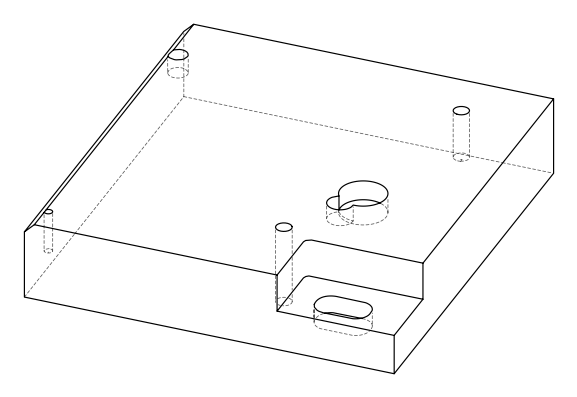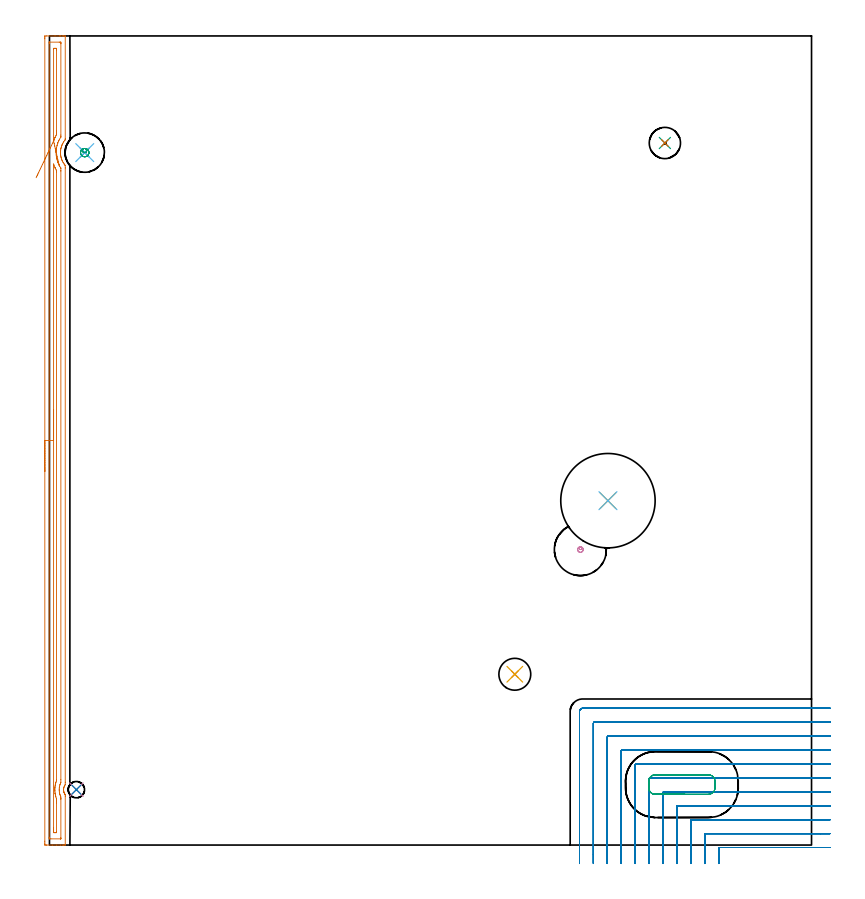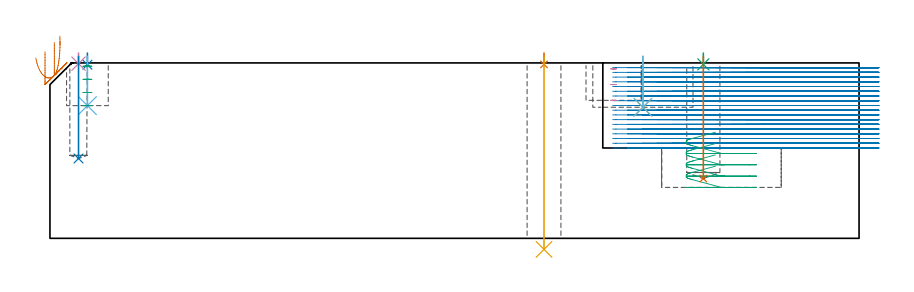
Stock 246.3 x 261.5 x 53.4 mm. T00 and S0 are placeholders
(PLAN: 15 operations, 10 tool changes, 47.2 min)
(1 AREA_MILL | FG_CHAMFER_SURFACE | UGT0205_001 | 6.54 min | 5700 mm3)
(2 MILL_CORNER_NOTCH_RECTANGULAR | CORNER_NOTCH_RECTANGULAR | NXT0201_008 | Follow Part, ap 1.5, ae 75% | 38.67 min | 95273 mm3)
(3 MILL_RECTANGULAR_POCKET | POCKET_RECTANGULAR_STRAIGHT | UGT0201_133 | Follow Part, ap 3.75, ae 75% | 0.83 min | 8356 mm3)
(4 MILL_BLIND_HOLE_FROM_SOLID_MATERIAL | STEP1POCKET | UGT0201_133 | Spiral | 0.11 min | 2530 mm3)
(5 INDEXABLE_INSERT_DRILL_BLIND_HOLE_FROM_SOLID | STEP1POCKET_1 | NXT0302_010 | 0.06 min | 3959 mm3)
(6 DRILL_TO_ENLARGE_BLIND_HOLE | STEP1POCKET_1 | UGT0301_381 | 0.06 min | 5285 mm3)
(7 SPOT_DRILL | STEP1HOLE | NXT0321_9005460120000 | 0.03 min | 4 mm3)
(8 SPOT_DRILL_1 | STEP1POCKET_2 | NXT0321_9005460120000 | 0.03 min | 2 mm3)
(9 SPOT_DRILL_2 | STEP1POCKET_3 | NXT0321_9005460120000 | 0.03 min | 5 mm3)
(10 SPOT_DRILL_3 | STEP1POCKET_4 | NXT0321_9005460120000 | 0.03 min | 1 mm3)
(11 DRILL_THROUGH_HOLE_INTO_CENTER | STEP1HOLE | NXT0301_074 | 0.24 min | 4443 mm3)
(12 DRILL_BLIND_HOLE_INTO_CENTER | STEP1POCKET_2 | NXT0301_088 | 0.06 min | 1238 mm3)
(13 DRILL_BLIND_HOLE_INTO_CENTER_1 | STEP1POCKET_3 | NXT0301_072 | 0.15 min | 2714 mm3)
(14 DRILL_BLIND_HOLE_INTO_CENTER_2 | STEP1POCKET_4 | NXT0301_024 | 0.13 min | 623 mm3)
(15 MILL_ROUGH_BLIND_HOLE_CONTOUR | STEP1POCKET_2 | UGT0201_128 | Spiral | 0.21 min | 397 mm3)
(TOOL UGT0205_001 | Chamfer Mill 20 x 3 x 45 deg. | D20 FL50 Z2)
(TOOL NXT0201_008 | ENDMILL 6mm [2P460-0600-NA 1630] | D6 FL26 Z6)
(TOOL UGT0201_133 | Carbide End Mill 15.0 | D15 FL30 Z4)
(TOOL NXT0302_010 | Index. Insert Drill 19.5mm [880-D1950L25-05] | D19.5 PA176 FL98 Z2)
(TOOL UGT0301_381 | Twist Drill Flat Bottom 30.5 mm | D30.5 PA180 FL175 Z2)
(TOOL NXT0321_9005460120000 | NC Spot Drill, 142deg, 12mm, Carbide, Uncoated | D12 PA142 FL30 Z2)
(TOOL NXT0301_074 | Carbide Drill 10.3mm [860.1-1030-031A1-MM 2214] | D10.3 PA140 FL55 Z2)
(TOOL NXT0301_088 | Carbide Drill 11.7mm [860.1-1170-035A1-MM 2214] | D11.7 PA140 FL55 Z2)
(TOOL NXT0301_072 | Carbide Drill 10.1mm [860.1-1010-051A1-MM 2214] | D10.1 PA140 FL71 Z2)
(TOOL NXT0301_024 | Carbide Drill 5.3mm [860.1-0530-027A1-MM 2214] | D5.3 PA140 FL44 Z2)
(TOOL UGT0201_128 | Carbide End Mill 10.0 | D10 FL15 Z4)
(OP 1 AREA_MILL)
G17 G21 G94 G90
T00 M6
G54
G17 G0 G90 X-1.5 Y120.75 S1061 M3
G43 Z63.4 H0
Z56.8
G94 G1 Y120.788 Z55.928 F250.
Y120.902 Z55.064
Y121.091 Z54.212
Y121.353 Z53.38
Y121.687 Z52.574
Y122.09 Z51.8
Y122.559 Z51.064
Y123.09 Z50.372
Y123.679 Z49.729
Y124.322 Z49.14
Y125.014 Z48.609
Y125.75 Z48.14
Y126.524 Z47.737
Y127.33 Z47.403
Y128.162 Z47.141
Y129.014 Z46.952
Y129.878 Z46.838
Y130.75 Z46.8
Y260.595
X-1.499 Y260.869 Z46.801
X-1.493 Y261.482 Z46.804
X-1.491 Y261.493 Z46.806
X-0.88 Y261.5 Z47.416
X1.8 Z50.095
X3.219 Z51.516
X3.587 Z51.882
X4.322 Z52.622
X4.59 Z52.89
X5.032 Y261.493 Z53.323
X5.097 Y261.49 Z53.388
X5.1 Y261.316 Z53.4
Y228.227
X5.095 Y227.961 Z53.39
X5.084 Y227.936 Z53.38
X4.958 Y227.78 Z53.257
X4.904 Y227.712 Z53.203
X4.597 Y227.272 Z52.897
X4.32 Y226.819 Z52.617
X4.275 Y226.732 Z52.571
X4.189 Y226.569 Z52.486
X4.049 Y226.25 Z52.346
X4.037 Y226.22 Z52.335
X3.951 Y225.992 Z52.245
X3.925 Y225.925 Z52.22
X3.815 Y225.572 Z52.114
X3.787 Y225.48 Z52.086
X3.696 Y225.097 Z51.995
X3.681 Y225.031 Z51.98
X3.608 Y224.585 Z51.907
X3.576 Y224.203 Z51.869
X3.569 Y224.138 Z51.863
X3.566 Y223.958 Z51.861
X3.565 Y223.866 Z51.856
X3.563 Y223.765 Z51.855
Y223.756
X3.561 Y223.691 Z51.857
X3.582 Y223.309 Z51.877
X3.585 Y223.244 Z51.882
X3.639 Y222.796 Z51.939
X3.715 Y222.415 Z52.013
X3.728 Y222.35 Z52.026
X3.81 Y222.055 Z52.107
X3.835 Y221.967 Z52.13
X3.853 Y221.901 Z52.15
X4.006 Y221.457 Z52.302
X4.093 Y221.242 Z52.392
X4.14 Y221.137 Z52.44
X4.188 Y221.032 Z52.487
X4.414 Y220.626 Z52.71
X4.449 Y220.563 Z52.745
X4.747 Y220.109 Z53.043
X4.778 Y220.068 Z53.074
X5.032 Y219.732 Z53.331
X5.078 Y219.666 Z53.377
X5.094 Y219.638 Z53.392
X5.1 Y218.837 Z53.4
Y20.305
X5.094 Y19.521 Z53.392
X5.078 Y19.483 Z53.376
X4.942 Y19.273 Z53.241
X4.824 Y19.056 Z53.124
X4.726 Y18.829 Z53.026
X4.651 Y18.596 Z52.947
X4.634 Y18.517 Z52.928
X4.598 Y18.368 Z52.897
X4.569 Y18.152 Z52.866
X4.566 Y18.07 Z52.859
X4.561 Y17.987 Z52.855
X4.559 Y17.928 Z52.85
X4.56 Y17.921 Z52.849
Y17.889 Z52.851
X4.564 Y17.809 Z52.853
X4.566 Y17.702 Z52.86
X4.592 Y17.472 Z52.889
X4.638 Y17.247 Z52.937
X4.667 Y17.15 Z52.966
X4.705 Y17.026 Z53.003
X4.754 Y16.901 Z53.052
X4.792 Y16.808 Z53.089
X4.836 Y16.728 Z53.13
X4.882 Y16.639 Z53.18
X4.924 Y16.56 Z53.223
X5.001 Y16.437 Z53.301
X5.057 Y16.346 Z53.356
X5.093 Y16.283 Z53.392
X5.1 Y15.834 Z53.4
Y0.184
X5.097 Y0.01 Z53.389
X5.032 Y0.007 Z53.323
X4.59 Y0. Z52.89
X4.322 Z52.622
X3.587 Z51.882
X2.326 Z50.623
X0.907 Z49.202
X-0.88 Y0.001 Z47.416
X-1.135 Y0.003 Z47.162
X-1.491 Y0.007 Z46.806
X-1.493 Y0.018 Z46.804
X-1.498 Y0.631 Z46.802
X-1.5 Y1.251 Z46.8
Y130.75
X-0.086 Z48.214
X-0.085 Y259.179 Z48.215
X-0.084 Y259.278 Z48.216
X-0.079 Y259.474 Z48.221
X-0.073 Y259.492 Z48.227
X-0.065 Y259.494 Z48.235
X-0.039 Y259.498 Z48.261
X0.013 Y259.499 Z48.313
X3.168 Y259.5 Z51.468
X3.587 Y259.496 Z51.887
X3.646 Y259.494 Z51.946
X3.677 Y259.491 Z51.977
X3.68 Y259.377 Z51.98
X3.684 Y259.179 Z51.984
X3.685 Y259.08 Z51.985
X3.686 Y258.982 Z51.986
Y229.47
X3.683 Y229.072 Z51.983
X3.681 Y228.874 Z51.981
X3.679 Y228.827 Z51.979
X3.655 Y228.783 Z51.955
X3.588 Y228.673 Z51.888
X3.252 Y228.116 Z51.552
X3.07 Y227.78 Z51.37
X2.95 Y227.523 Z51.25
X2.693 Y226.915 Z50.993
X2.686 Y226.894 Z50.986
X2.683 Y226.886 Z50.983
X2.477 Y226.209 Z50.777
X2.424 Y225.992 Z50.724
X2.309 Y225.482 Z50.609
X2.247 Y225.097 Z50.547
X2.199 Y224.698 Z50.499
X2.16 Y224.203 Z50.46
X2.155 Y224.026 Z50.455
X2.153 Y223.85 Z50.453
X2.168 Y223.309 Z50.468
X2.195 Y222.913 Z50.495
X2.258 Y222.415 Z50.558
X2.364 Y221.85 Z50.664
X2.445 Y221.52 Z50.745
X2.693 Y220.698 Z50.993
X2.718 Y220.626 Z51.018
X2.731 Y220.588 Z51.031
X2.959 Y220.054 Z51.259
X3.12 Y219.732 Z51.42
X3.286 Y219.432 Z51.586
X3.587 Y218.936 Z51.887
X3.646 Y218.837 Z51.946
X3.675 Y218.786 Z51.975
X3.679 Y218.746 Z51.979
X3.685 Y217.943 Z51.985
X3.686 Y217.844 Z51.986
X3.685 Y21.102 Z51.985
X3.679 Y20.305 Z51.979
X3.667 Y20.225 Z51.967
X3.587 Y20.022 Z51.887
X3.42 Y19.578 Z51.72
X3.365 Y19.411 Z51.665
X3.235 Y18.869 Z51.535
X3.184 Y18.517 Z51.484
X3.15 Y18.06 Z51.45
X3.156 Y17.623 Z51.456
X3.207 Y17.109 Z51.507
X3.278 Y16.728 Z51.578
X3.363 Y16.4 Z51.663
X3.428 Y16.186 Z51.728
X3.536 Y15.885 Z51.836
X3.556 Y15.834 Z51.856
X3.587 Y15.761 Z51.887
X3.67 Y15.571 Z51.97
X3.68 Y15.236 Z51.98
X3.684 Y15.039 Z51.984
X3.685 Y14.94 Z51.985
X3.686 Y14.841 Z51.986
X3.685 Y2.321 Z51.985
X3.684 Y2.222 Z51.984
X3.679 Y2.026 Z51.979
X3.673 Y2.009 Z51.973
X3.665 Y2.006 Z51.965
X3.639 Y2.002 Z51.939
X3.587 Y2.001 Z51.887
X0.432 Y2. Z48.732
X0.013 Y2.004 Z48.313
X-0.046 Y2.006 Z48.254
X-0.077 Y2.009 Z48.223
X-0.08 Y2.123 Z48.22
X-0.084 Y2.321 Z48.216
X-0.085 Y2.42 Z48.215
X-0.086 Y2.519 Z48.214
Y130.75
X1.328 Z49.628
X1.329 Y219.891 Z49.629
X1.33 Y219.964 Z49.63
X1.333 Y220.065 Z49.633
X1.334 Y220.073 Z49.634
X1.341 Y220.06 Z49.641
X1.369 Y219.985 Z49.669
X1.46 Y219.732 Z49.76
X1.8 Y218.897 Z50.1
X1.828 Y218.837 Z50.128
X1.854 Y218.783 Z50.154
X2.16 Y218.216 Z50.46
X2.247 Y218.051 Z50.547
X2.263 Y218.018 Z50.563
X2.266 Y217.995 Z50.566
X2.269 Y217.943 Z50.569
X2.271 Y217.472 Z50.571
Y21.2
X2.269 Y20.964 Z50.569
X2.265 Y20.846 Z50.565
X2.262 Y20.792 Z50.562
X2.249 Y20.75 Z50.549
X2.1 Y20.305 Z50.4
X2.031 Y20.075 Z50.331
X1.872 Y19.411 Z50.172
X1.86 Y19.351 Z50.16
X1.8 Y18.97 Z50.1
X1.759 Y18.558 Z50.059
X1.756 Y18.517 Z50.056
X1.75 Y18.39 Z50.05
X1.737 Y18.023 Z50.037
X1.736 Y17.686 Z50.036
X1.738 Y17.623 Z50.038
X1.749 Y17.43 Z50.049
X1.8 Y16.823 Z50.1
X1.812 Y16.728 Z50.112
X1.814 Y16.714 Z50.114
X1.908 Y16.233 Z50.208
X2.004 Y15.834 Z50.304
X2.078 Y15.556 Z50.378
X2.264 Y14.94 Z50.564
X2.269 Y14.471 Z50.569
X2.271 Y14.045 Z50.571
Y13.574
Y4.208
X2.269 Y4.09 Z50.569
X2.267 Y4.032 Z50.567
X2.265 Y4.012 Z50.565
X2.216 Y4.009 Z50.516
X2.007 Y4.002 Z50.307
X1.8 Y4.001 Z50.1
X1.592 Y4.002 Z49.892
X1.453 Y4.006 Z49.753
X1.347 Y4.01 Z49.647
X1.335 Y4.053 Z49.635
X1.333 Y4.208 Z49.633
X1.33 Y4.679 Z49.63
X1.329 Y5.103 Z49.629
X1.328 Y5.575 Z49.628
Y130.75
Y131.622 Z49.667
Y132.487 Z49.78
Y133.338 Z49.969
Y134.17 Z50.232
Y134.976 Z50.565
Y135.75 Z50.968
Y136.486 Z51.437
Y137.178 Z51.968
Y137.821 Z52.557
Y138.41 Z53.201
Y138.942 Z53.893
Y139.41 Z54.628
Y139.813 Z55.402
Y140.147 Z56.208
Y140.409 Z57.04
Y140.598 Z57.892
Y140.712 Z58.757
Y140.75 Z59.628
G0 Z63.4
X3.011 Y220.117
Z61.55
G1 X3.044 Y219.97 Z60.69
X3.06 Y219.898 Z59.821
Y219.899 Z58.949
X3.043 Y219.975 Z58.08
X3.009 Y220.124 Z57.221
X2.959 Y220.345 Z56.379
X2.893 Y220.638 Z55.559
X2.812 Y220.999 Z54.769
X2.716 Y221.425 Z54.015
X2.605 Y221.914 Z53.301
X2.482 Y222.463 Z52.633
X2.346 Y223.065 Z52.018
X2.199 Y223.718 Z51.458
X2.041 Y224.416 Z50.959
X1.875 Y225.154 Z50.524
X1.701 Y225.926 Z50.156
X1.52 Y226.726 Z49.859
X1.335 Y227.548 Z49.635
X1.334 Y227.552 Z49.634
X1.33 Y227.667 Z49.63
X1.329 Y227.739 Z49.629
Y227.78
Y257.292
X1.33 Y257.41 Z49.63
X1.333 Y257.468 Z49.633
X1.335 Y257.488 Z49.635
X1.384 Y257.492 Z49.684
X1.593 Y257.499 Z49.893
X1.8 Y257.5 Z50.1
X2.008 Y257.498 Z50.308
X2.147 Y257.495 Z50.447
X2.253 Y257.49 Z50.553
X2.264 Y257.447 Z50.564
X2.267 Y257.292 Z50.567
X2.271 Y256.821 Z50.571
Y230.886
X2.27 Y230.463 Z50.57
X2.265 Y229.998 Z50.565
X2.255 Y229.569 Z50.555
X2.097 Y229.272 Z50.397
X1.8 Y228.707 Z50.1
X1.789 Y228.685 Z50.089
X1.785 Y228.675 Z50.085
X1.758 Y228.61 Z50.058
X1.529 Y228.051 Z49.829
X1.42 Y227.78 Z49.72
X1.4 Y227.725 Z49.7
X1.365 Y227.623 Z49.665
X1.346 Y227.571 Z49.646
X1.335 Y227.548 Z49.635
X0.984 Y226.811 Z49.326
X0.624 Y226.053 Z49.089
X0.256 Y225.279 Z48.927
X-0.117 Y224.495 Z48.839
X-0.492 Y223.707 Z48.828
X-0.865 Y222.922 Z48.893
X-1.235 Y222.144 Z49.033
X-1.598 Y221.38 Z49.248
X-1.952 Y220.637 Z49.536
X-2.293 Y219.918 Z49.894
X-2.62 Y219.231 Z50.321
X-2.93 Y218.58 Z50.812
X-3.22 Y217.97 Z51.364
X-3.488 Y217.406 Z51.973
X-3.732 Y216.891 Z52.634
X-3.951 Y216.431 Z53.342
X-4.143 Y216.029 Z54.092
X-4.305 Y215.686 Z54.878
G0 Z63.4
M5
M2
(OP 2 MILL_CORNER_NOTCH_RECTANGULAR)
G17 G21 G94 G90
T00 M6
G54
G17 G0 G90 X252.191 Y-0.8 S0 M3
G43 Z63.4 H1
Z51.961
G94 G1 X249.191 F250.
X216.597 F500.
G3 X216.3 Y-1.097 R0.3
G1 Y-3.
Y-6. F250.
G0 Z63.4
X252.3 Y3.7
Z51.961
G1 X249.3
X212.097 F500.
G3 X211.8 Y3.403 R0.3
G1 Y-3.
Y-6. F250.
G0 Z63.4
X252.3 Y8.2
Z51.961
G1 X249.3
X207.597 F500.
G3 X207.3 Y7.903 R0.3
G1 Y-3.
Y-6. F250.
G0 Z63.4
X252.3 Y12.7
Z51.961
G1 X249.3
X203.097 F500.
G3 X202.8 Y12.403 R0.3
G1 Y-3.
Y-6. F250.
G0 Z63.4
X252.3 Y17.2
Z51.961
G1 X249.3
X198.597 F500.
G3 X198.3 Y16.903 R0.3
G1 Y-3.
Y-6. F250.
G0 Z63.4
X252.3 Y21.7
Z51.961
G1 X249.3
X194.097 F500.
G3 X193.8 Y21.403 R0.3
G1 Y-3.
Y-6. F250.
G0 Z63.4
X252.3 Y26.2
Z51.961
G1 X249.3
X189.597 F500.
G3 X189.3 Y25.903 R0.3
G1 Y-3.
Y-6. F250.
G0 Z63.4
X252.3 Y30.7
Z51.961
G1 X249.3
X185.098 F500.
G3 X184.8 Y30.402 R0.3
G1 Y-3.
Y-6. F250.
G0 Z63.4
X252.3 Y35.2
Z51.961
G1 X249.3
X180.598 F500.
G3 X180.3 Y34.902 R0.3
G1 Y-3.
Y-6. F250.
G0 Z63.4
X252.3 Y39.7
Z51.961
G1 X249.3
X176.098 F500.
G3 X175.8 Y39.402 R0.3
G1 Y-3.
Y-6. F250.
G0 Z63.4
X252.3 Y44.2
Z51.961
G1 X249.3
X172.3 F500.
G3 X171.3 Y43.2 R1.
G1 Y-3.
Y-6. F250.
G0 Z63.4
X252.191 Y-0.8
Z50.522
G1 X249.191
X216.597 F500.
G3 X216.3 Y-1.097 R0.3
G1 Y-3.
Y-6. F250.
G0 Z63.4
X252.3 Y3.7
Z50.522
G1 X249.3
X212.097 F500.
G3 X211.8 Y3.403 R0.3
G1 Y-3.
Y-6. F250.
G0 Z63.4
X252.3 Y8.2
Z50.522
G1 X249.3
X207.597 F500.
G3 X207.3 Y7.903 R0.3
G1 Y-3.
Y-6. F250.
G0 Z63.4
X252.3 Y12.7
Z50.522
G1 X249.3
X203.097 F500.
G3 X202.8 Y12.403 R0.3
G1 Y-3.
Y-6. F250.
G0 Z63.4
X252.3 Y17.2
Z50.522
G1 X249.3
X198.597 F500.
G3 X198.3 Y16.903 R0.3
G1 Y-3.
Y-6. F250.
G0 Z63.4
X252.3 Y21.7
Z50.522
G1 X249.3
X194.097 F500.
G3 X193.8 Y21.403 R0.3
G1 Y-3.
Y-6. F250.
G0 Z63.4
X252.3 Y26.2
Z50.522
G1 X249.3
X189.597 F500.
G3 X189.3 Y25.903 R0.3
G1 Y-3.
Y-6. F250.
G0 Z63.4
X252.3 Y30.7
Z50.522
G1 X249.3
X185.098 F500.
G3 X184.8 Y30.402 R0.3
G1 Y-3.
Y-6. F250.
G0 Z63.4
X252.3 Y35.2
Z50.522
G1 X249.3
X180.598 F500.
G3 X180.3 Y34.902 R0.3
G1 Y-3.
Y-6. F250.
G0 Z63.4
X252.3 Y39.7
Z50.522
G1 X249.3
X176.098 F500.
G3 X175.8 Y39.402 R0.3
G1 Y-3.
Y-6. F250.
G0 Z63.4
X252.3 Y44.2
Z50.522
G1 X249.3
X172.3 F500.
G3 X171.3 Y43.2 R1.
G1 Y-3.
Y-6. F250.
G0 Z63.4
X252.191 Y-0.8
Z49.083
G1 X249.191
X216.597 F500.
G3 X216.3 Y-1.097 R0.3
G1 Y-3.
Y-6. F250.
G0 Z63.4
X252.3 Y3.7
Z49.083
G1 X249.3
X212.097 F500.
G3 X211.8 Y3.403 R0.3
G1 Y-3.
Y-6. F250.
G0 Z63.4
X252.3 Y8.2
Z49.083
G1 X249.3
X207.597 F500.
G3 X207.3 Y7.903 R0.3
G1 Y-3.
Y-6. F250.
G0 Z63.4
X252.3 Y12.7
Z49.083
G1 X249.3
X203.097 F500.
G3 X202.8 Y12.403 R0.3
G1 Y-3.
Y-6. F250.
G0 Z63.4
X252.3 Y17.2
Z49.083
G1 X249.3
X198.597 F500.
G3 X198.3 Y16.903 R0.3
G1 Y-3.
Y-6. F250.
G0 Z63.4
X252.3 Y21.7
Z49.083
G1 X249.3
X194.097 F500.
G3 X193.8 Y21.403 R0.3
G1 Y-3.
Y-6. F250.
G0 Z63.4
X252.3 Y26.2
Z49.083
G1 X249.3
X189.597 F500.
G3 X189.3 Y25.903 R0.3
G1 Y-3.
Y-6. F250.
G0 Z63.4
X252.3 Y30.7
Z49.083
G1 X249.3
X185.098 F500.
G3 X184.8 Y30.402 R0.3
G1 Y-3.
Y-6. F250.
G0 Z63.4
X252.3 Y35.2
Z49.083
G1 X249.3
X180.598 F500.
G3 X180.3 Y34.902 R0.3
G1 Y-3.
Y-6. F250.
G0 Z63.4
X252.3 Y39.7
Z49.083
G1 X249.3
X176.098 F500.
G3 X175.8 Y39.402 R0.3
G1 Y-3.
Y-6. F250.
G0 Z63.4
X252.3 Y44.2
Z49.083
G1 X249.3
X172.3 F500.
G3 X171.3 Y43.2 R1.
G1 Y-3.
Y-6. F250.
G0 Z63.4
X252.191 Y-0.8
Z47.644
G1 X249.191
X216.597 F500.
G3 X216.3 Y-1.097 R0.3
G1 Y-3.
Y-6. F250.
G0 Z63.4
X252.3 Y3.7
Z47.644
G1 X249.3
X212.097 F500.
G3 X211.8 Y3.403 R0.3
G1 Y-3.
Y-6. F250.
G0 Z63.4
X252.3 Y8.2
Z47.644
G1 X249.3
X207.597 F500.
G3 X207.3 Y7.903 R0.3
G1 Y-3.
Y-6. F250.
G0 Z63.4
X252.3 Y12.7
Z47.644
G1 X249.3
X203.097 F500.
G3 X202.8 Y12.403 R0.3
G1 Y-3.
Y-6. F250.
G0 Z63.4
X252.3 Y17.2
Z47.644
G1 X249.3
X198.597 F500.
G3 X198.3 Y16.903 R0.3
G1 Y-3.
Y-6. F250.
G0 Z63.4
X252.3 Y21.7
Z47.644
G1 X249.3
X194.097 F500.
G3 X193.8 Y21.403 R0.3
G1 Y-3.
Y-6. F250.
G0 Z63.4
X252.3 Y26.2
Z47.644
G1 X249.3
X189.597 F500.
G3 X189.3 Y25.903 R0.3
G1 Y-3.
Y-6. F250.
G0 Z63.4
X252.3 Y30.7
Z47.644
G1 X249.3
X185.098 F500.
G3 X184.8 Y30.402 R0.3
G1 Y-3.
Y-6. F250.
G0 Z63.4
X252.3 Y35.2
Z47.644
G1 X249.3
X180.598 F500.
G3 X180.3 Y34.902 R0.3
G1 Y-3.
Y-6. F250.
G0 Z63.4
X252.3 Y39.7
Z47.644
G1 X249.3
X176.098 F500.
G3 X175.8 Y39.402 R0.3
G1 Y-3.
Y-6. F250.
G0 Z63.4
X252.3 Y44.2
Z47.644
G1 X249.3
X172.3 F500.
G3 X171.3 Y43.2 R1.
G1 Y-3.
Y-6. F250.
G0 Z63.4
X252.191 Y-0.8
Z46.205
G1 X249.191
X216.597 F500.
G3 X216.3 Y-1.097 R0.3
G1 Y-3.
Y-6. F250.
G0 Z63.4
X252.3 Y3.7
Z46.205
G1 X249.3
X212.097 F500.
G3 X211.8 Y3.403 R0.3
G1 Y-3.
Y-6. F250.
G0 Z63.4
X252.3 Y8.2
Z46.205
G1 X249.3
X207.597 F500.
G3 X207.3 Y7.903 R0.3
G1 Y-3.
Y-6. F250.
G0 Z63.4
X252.3 Y12.7
Z46.205
G1 X249.3
X203.097 F500.
G3 X202.8 Y12.403 R0.3
G1 Y-3.
Y-6. F250.
G0 Z63.4
X252.3 Y17.2
Z46.205
G1 X249.3
X198.597 F500.
G3 X198.3 Y16.903 R0.3
G1 Y-3.
Y-6. F250.
G0 Z63.4
X252.3 Y21.7
Z46.205
G1 X249.3
X194.097 F500.
G3 X193.8 Y21.403 R0.3
G1 Y-3.
Y-6. F250.
G0 Z63.4
X252.3 Y26.2
Z46.205
G1 X249.3
X189.597 F500.
G3 X189.3 Y25.903 R0.3
G1 Y-3.
Y-6. F250.
G0 Z63.4
X252.3 Y30.7
Z46.205
G1 X249.3
X185.098 F500.
G3 X184.8 Y30.402 R0.3
G1 Y-3.
Y-6. F250.
G0 Z63.4
X252.3 Y35.2
Z46.205
G1 X249.3
X180.598 F500.
G3 X180.3 Y34.902 R0.3
G1 Y-3.
Y-6. F250.
G0 Z63.4
X252.3 Y39.7
Z46.205
G1 X249.3
X176.098 F500.
G3 X175.8 Y39.402 R0.3
G1 Y-3.
Y-6. F250.
G0 Z63.4
X252.3 Y44.2
Z46.205
G1 X249.3
X172.3 F500.
G3 X171.3 Y43.2 R1.
G1 Y-3.
Y-6. F250.
G0 Z63.4
X252.191 Y-0.8
Z44.767
G1 X249.191
X216.597 F500.
G3 X216.3 Y-1.097 R0.3
G1 Y-3.
Y-6. F250.
G0 Z63.4
X252.3 Y3.7
Z44.767
G1 X249.3
X212.097 F500.
G3 X211.8 Y3.403 R0.3
G1 Y-3.
Y-6. F250.
G0 Z63.4
X252.3 Y8.2
Z44.767
G1 X249.3
X207.597 F500.
G3 X207.3 Y7.903 R0.3
G1 Y-3.
Y-6. F250.
G0 Z63.4
X252.3 Y12.7
Z44.767
G1 X249.3
X203.097 F500.
G3 X202.8 Y12.403 R0.3
G1 Y-3.
Y-6. F250.
G0 Z63.4
X252.3 Y17.2
Z44.767
G1 X249.3
X198.597 F500.
G3 X198.3 Y16.903 R0.3
G1 Y-3.
Y-6. F250.
G0 Z63.4
X252.3 Y21.7
Z44.767
G1 X249.3
X194.097 F500.
G3 X193.8 Y21.403 R0.3
G1 Y-3.
Y-6. F250.
G0 Z63.4
X252.3 Y26.2
Z44.767
G1 X249.3
X189.597 F500.
G3 X189.3 Y25.903 R0.3
G1 Y-3.
Y-6. F250.
G0 Z63.4
X252.3 Y30.7
Z44.767
G1 X249.3
X185.098 F500.
G3 X184.8 Y30.402 R0.3
G1 Y-3.
Y-6. F250.
G0 Z63.4
X252.3 Y35.2
Z44.767
G1 X249.3
X180.598 F500.
G3 X180.3 Y34.902 R0.3
G1 Y-3.
Y-6. F250.
G0 Z63.4
X252.3 Y39.7
Z44.767
G1 X249.3
X176.098 F500.
G3 X175.8 Y39.402 R0.3
G1 Y-3.
Y-6. F250.
G0 Z63.4
X252.3 Y44.2
Z44.767
G1 X249.3
X172.3 F500.
G3 X171.3 Y43.2 R1.
G1 Y-3.
Y-6. F250.
G0 Z63.4
X252.191 Y-0.8
Z43.328
G1 X249.191
X216.597 F500.
G3 X216.3 Y-1.097 R0.3
G1 Y-3.
Y-6. F250.
G0 Z63.4
X252.3 Y3.7
Z43.328
G1 X249.3
X212.097 F500.
G3 X211.8 Y3.403 R0.3
G1 Y-3.
Y-6. F250.
G0 Z63.4
X252.3 Y8.2
Z43.328
G1 X249.3
X207.597 F500.
G3 X207.3 Y7.903 R0.3
G1 Y-3.
Y-6. F250.
G0 Z63.4
X252.3 Y12.7
Z43.328
G1 X249.3
X203.097 F500.
G3 X202.8 Y12.403 R0.3
G1 Y-3.
Y-6. F250.
G0 Z63.4
X252.3 Y17.2
Z43.328
G1 X249.3
X198.597 F500.
G3 X198.3 Y16.903 R0.3
G1 Y-3.
Y-6. F250.
G0 Z63.4
X252.3 Y21.7
Z43.328
G1 X249.3
X194.097 F500.
G3 X193.8 Y21.403 R0.3
G1 Y-3.
Y-6. F250.
G0 Z63.4
X252.3 Y26.2
Z43.328
G1 X249.3
X189.597 F500.
G3 X189.3 Y25.903 R0.3
G1 Y-3.
Y-6. F250.
G0 Z63.4
X252.3 Y30.7
Z43.328
G1 X249.3
X185.098 F500.
G3 X184.8 Y30.402 R0.3
G1 Y-3.
Y-6. F250.
G0 Z63.4
X252.3 Y35.2
Z43.328
G1 X249.3
X180.598 F500.
G3 X180.3 Y34.902 R0.3
G1 Y-3.
Y-6. F250.
G0 Z63.4
X252.3 Y39.7
Z43.328
G1 X249.3
X176.098 F500.
G3 X175.8 Y39.402 R0.3
G1 Y-3.
Y-6. F250.
G0 Z63.4
X252.3 Y44.2
Z43.328
G1 X249.3
X172.3 F500.
G3 X171.3 Y43.2 R1.
G1 Y-3.
Y-6. F250.
G0 Z63.4
X252.191 Y-0.8
Z41.889
G1 X249.191
X216.597 F500.
G3 X216.3 Y-1.097 R0.3
G1 Y-3.
Y-6. F250.
G0 Z63.4
X252.3 Y3.7
Z41.889
G1 X249.3
X212.097 F500.
G3 X211.8 Y3.403 R0.3
G1 Y-3.
Y-6. F250.
G0 Z63.4
X252.3 Y8.2
Z41.889
G1 X249.3
X207.597 F500.
G3 X207.3 Y7.903 R0.3
G1 Y-3.
Y-6. F250.
G0 Z63.4
X252.3 Y12.7
Z41.889
G1 X249.3
X203.097 F500.
G3 X202.8 Y12.403 R0.3
G1 Y-3.
Y-6. F250.
G0 Z63.4
X252.3 Y17.2
Z41.889
G1 X249.3
X198.597 F500.
G3 X198.3 Y16.903 R0.3
G1 Y-3.
Y-6. F250.
G0 Z63.4
X252.3 Y21.7
Z41.889
G1 X249.3
X194.097 F500.
G3 X193.8 Y21.403 R0.3
G1 Y-3.
Y-6. F250.
G0 Z63.4
X252.3 Y26.2
Z41.889
G1 X249.3
X189.597 F500.
G3 X189.3 Y25.903 R0.3
G1 Y-3.
Y-6. F250.
G0 Z63.4
X252.3 Y30.7
Z41.889
G1 X249.3
X185.098 F500.
G3 X184.8 Y30.402 R0.3
G1 Y-3.
Y-6. F250.
G0 Z63.4
X252.3 Y35.2
Z41.889
G1 X249.3
X180.598 F500.
G3 X180.3 Y34.902 R0.3
G1 Y-3.
Y-6. F250.
G0 Z63.4
X252.3 Y39.7
Z41.889
G1 X249.3
X176.098 F500.
G3 X175.8 Y39.402 R0.3
G1 Y-3.
Y-6. F250.
G0 Z63.4
X252.3 Y44.2
Z41.889
G1 X249.3
X172.3 F500.
G3 X171.3 Y43.2 R1.
G1 Y-3.
Y-6. F250.
G0 Z63.4
X252.191 Y-0.8
Z40.45
G1 X249.191
X216.597 F500.
G3 X216.3 Y-1.097 R0.3
G1 Y-3.
Y-6. F250.
G0 Z63.4
X252.3 Y3.7
Z40.45
G1 X249.3
X212.097 F500.
G3 X211.8 Y3.403 R0.3
G1 Y-3.
Y-6. F250.
G0 Z63.4
X252.3 Y8.2
Z40.45
G1 X249.3
X207.597 F500.
G3 X207.3 Y7.903 R0.3
G1 Y-3.
Y-6. F250.
G0 Z63.4
X252.3 Y12.7
Z40.45
G1 X249.3
X203.097 F500.
G3 X202.8 Y12.403 R0.3
G1 Y-3.
Y-6. F250.
G0 Z63.4
X252.3 Y17.2
Z40.45
G1 X249.3
X198.597 F500.
G3 X198.3 Y16.903 R0.3
G1 Y-3.
Y-6. F250.
G0 Z63.4
X252.3 Y21.7
Z40.45
G1 X249.3
X194.097 F500.
G3 X193.8 Y21.403 R0.3
G1 Y-3.
Y-6. F250.
G0 Z63.4
X252.3 Y26.2
Z40.45
G1 X249.3
X189.597 F500.
G3 X189.3 Y25.903 R0.3
G1 Y-3.
Y-6. F250.
G0 Z63.4
X252.3 Y30.7
Z40.45
G1 X249.3
X185.098 F500.
G3 X184.8 Y30.402 R0.3
G1 Y-3.
Y-6. F250.
G0 Z63.4
X252.3 Y35.2
Z40.45
G1 X249.3
X180.598 F500.
G3 X180.3 Y34.902 R0.3
G1 Y-3.
Y-6. F250.
G0 Z63.4
X252.3 Y39.7
Z40.45
G1 X249.3
X176.098 F500.
G3 X175.8 Y39.402 R0.3
G1 Y-3.
Y-6. F250.
G0 Z63.4
X252.3 Y44.2
Z40.45
G1 X249.3
X172.3 F500.
G3 X171.3 Y43.2 R1.
G1 Y-3.
Y-6. F250.
G0 Z63.4
X252.191 Y-0.8
Z39.011
G1 X249.191
X216.597 F500.
G3 X216.3 Y-1.097 R0.3
G1 Y-3.
Y-6. F250.
G0 Z63.4
X252.3 Y3.7
Z39.011
G1 X249.3
X212.097 F500.
G3 X211.8 Y3.403 R0.3
G1 Y-3.
Y-6. F250.
G0 Z63.4
X252.3 Y8.2
Z39.011
G1 X249.3
X207.597 F500.
G3 X207.3 Y7.903 R0.3
G1 Y-3.
Y-6. F250.
G0 Z63.4
X252.3 Y12.7
Z39.011
G1 X249.3
X203.097 F500.
G3 X202.8 Y12.403 R0.3
G1 Y-3.
Y-6. F250.
G0 Z63.4
X252.3 Y17.2
Z39.011
G1 X249.3
X198.597 F500.
G3 X198.3 Y16.903 R0.3
G1 Y-3.
Y-6. F250.
G0 Z63.4
X252.3 Y21.7
Z39.011
G1 X249.3
X194.097 F500.
G3 X193.8 Y21.403 R0.3
G1 Y-3.
Y-6. F250.
G0 Z63.4
X252.3 Y26.2
Z39.011
G1 X249.3
X189.597 F500.
G3 X189.3 Y25.903 R0.3
G1 Y-3.
Y-6. F250.
G0 Z63.4
X252.3 Y30.7
Z39.011
G1 X249.3
X185.098 F500.
G3 X184.8 Y30.402 R0.3
G1 Y-3.
Y-6. F250.
G0 Z63.4
X252.3 Y35.2
Z39.011
G1 X249.3
X180.598 F500.
G3 X180.3 Y34.902 R0.3
G1 Y-3.
Y-6. F250.
G0 Z63.4
X252.3 Y39.7
Z39.011
G1 X249.3
X176.098 F500.
G3 X175.8 Y39.402 R0.3
G1 Y-3.
Y-6. F250.
G0 Z63.4
X252.3 Y44.2
Z39.011
G1 X249.3
X172.3 F500.
G3 X171.3 Y43.2 R1.
G1 Y-3.
Y-6. F250.
G0 Z63.4
X252.191 Y-0.8
Z37.572
G1 X249.191
X216.597 F500.
G3 X216.3 Y-1.097 R0.3
G1 Y-3.
Y-6. F250.
G0 Z63.4
X252.3 Y3.7
Z37.572
G1 X249.3
X212.097 F500.
G3 X211.8 Y3.403 R0.3
G1 Y-3.
Y-6. F250.
G0 Z63.4
X252.3 Y8.2
Z37.572
G1 X249.3
X207.597 F500.
G3 X207.3 Y7.903 R0.3
G1 Y-3.
Y-6. F250.
G0 Z63.4
X252.3 Y12.7
Z37.572
G1 X249.3
X203.097 F500.
G3 X202.8 Y12.403 R0.3
G1 Y-3.
Y-6. F250.
G0 Z63.4
X252.3 Y17.2
Z37.572
G1 X249.3
X198.597 F500.
G3 X198.3 Y16.903 R0.3
G1 Y-3.
Y-6. F250.
G0 Z63.4
X252.3 Y21.7
Z37.572
G1 X249.3
X194.097 F500.
G3 X193.8 Y21.403 R0.3
G1 Y-3.
Y-6. F250.
G0 Z63.4
X252.3 Y26.2
Z37.572
G1 X249.3
X189.597 F500.
G3 X189.3 Y25.903 R0.3
G1 Y-3.
Y-6. F250.
G0 Z63.4
X252.3 Y30.7
Z37.572
G1 X249.3
X185.098 F500.
G3 X184.8 Y30.402 R0.3
G1 Y-3.
Y-6. F250.
G0 Z63.4
X252.3 Y35.2
Z37.572
G1 X249.3
X180.598 F500.
G3 X180.3 Y34.902 R0.3
G1 Y-3.
Y-6. F250.
G0 Z63.4
X252.3 Y39.7
Z37.572
G1 X249.3
X176.098 F500.
G3 X175.8 Y39.402 R0.3
G1 Y-3.
Y-6. F250.
G0 Z63.4
X252.3 Y44.2
Z37.572
G1 X249.3
X172.3 F500.
G3 X171.3 Y43.2 R1.
G1 Y-3.
Y-6. F250.
G0 Z63.4
X252.191 Y-0.8
Z36.133
G1 X249.191
X216.597 F500.
G3 X216.3 Y-1.097 R0.3
G1 Y-3.
Y-6. F250.
G0 Z63.4
X252.3 Y3.7
Z36.133
G1 X249.3
X212.097 F500.
G3 X211.8 Y3.403 R0.3
G1 Y-3.
Y-6. F250.
G0 Z63.4
X252.3 Y8.2
Z36.133
G1 X249.3
X207.597 F500.
G3 X207.3 Y7.903 R0.3
G1 Y-3.
Y-6. F250.
G0 Z63.4
X252.3 Y12.7
Z36.133
G1 X249.3
X203.097 F500.
G3 X202.8 Y12.403 R0.3
G1 Y-3.
Y-6. F250.
G0 Z63.4
X252.3 Y17.2
Z36.133
G1 X249.3
X198.597 F500.
G3 X198.3 Y16.903 R0.3
G1 Y-3.
Y-6. F250.
G0 Z63.4
X252.3 Y21.7
Z36.133
G1 X249.3
X194.097 F500.
G3 X193.8 Y21.403 R0.3
G1 Y-3.
Y-6. F250.
G0 Z63.4
X252.3 Y26.2
Z36.133
G1 X249.3
X189.597 F500.
G3 X189.3 Y25.903 R0.3
G1 Y-3.
Y-6. F250.
G0 Z63.4
X252.3 Y30.7
Z36.133
G1 X249.3
X185.098 F500.
G3 X184.8 Y30.402 R0.3
G1 Y-3.
Y-6. F250.
G0 Z63.4
X252.3 Y35.2
Z36.133
G1 X249.3
X180.598 F500.
G3 X180.3 Y34.902 R0.3
G1 Y-3.
Y-6. F250.
G0 Z63.4
X252.3 Y39.7
Z36.133
G1 X249.3
X176.098 F500.
G3 X175.8 Y39.402 R0.3
G1 Y-3.
Y-6. F250.
G0 Z63.4
X252.3 Y44.2
Z36.133
G1 X249.3
X172.3 F500.
G3 X171.3 Y43.2 R1.
G1 Y-3.
Y-6. F250.
G0 Z63.4
X252.191 Y-0.8
Z34.694
G1 X249.191
X216.597 F500.
G3 X216.3 Y-1.097 R0.3
G1 Y-3.
Y-6. F250.
G0 Z63.4
X252.3 Y3.7
Z34.694
G1 X249.3
X212.097 F500.
G3 X211.8 Y3.403 R0.3
G1 Y-3.
Y-6. F250.
G0 Z63.4
X252.3 Y8.2
Z34.694
G1 X249.3
X207.597 F500.
G3 X207.3 Y7.903 R0.3
G1 Y-3.
Y-6. F250.
G0 Z63.4
X252.3 Y12.7
Z34.694
G1 X249.3
X203.097 F500.
G3 X202.8 Y12.403 R0.3
G1 Y-3.
Y-6. F250.
G0 Z63.4
X252.3 Y17.2
Z34.694
G1 X249.3
X198.597 F500.
G3 X198.3 Y16.903 R0.3
G1 Y-3.
Y-6. F250.
G0 Z63.4
X252.3 Y21.7
Z34.694
G1 X249.3
X194.097 F500.
G3 X193.8 Y21.403 R0.3
G1 Y-3.
Y-6. F250.
G0 Z63.4
X252.3 Y26.2
Z34.694
G1 X249.3
X189.597 F500.
G3 X189.3 Y25.903 R0.3
G1 Y-3.
Y-6. F250.
G0 Z63.4
X252.3 Y30.7
Z34.694
G1 X249.3
X185.098 F500.
G3 X184.8 Y30.402 R0.3
G1 Y-3.
Y-6. F250.
G0 Z63.4
X252.3 Y35.2
Z34.694
G1 X249.3
X180.598 F500.
G3 X180.3 Y34.902 R0.3
G1 Y-3.
Y-6. F250.
G0 Z63.4
X252.3 Y39.7
Z34.694
G1 X249.3
X176.098 F500.
G3 X175.8 Y39.402 R0.3
G1 Y-3.
Y-6. F250.
G0 Z63.4
X252.3 Y44.2
Z34.694
G1 X249.3
X172.3 F500.
G3 X171.3 Y43.2 R1.
G1 Y-3.
Y-6. F250.
G0 Z63.4
X252.191 Y-0.8
Z33.256
G1 X249.191
X216.597 F500.
G3 X216.3 Y-1.097 R0.3
G1 Y-3.
Y-6. F250.
G0 Z63.4
X252.3 Y3.7
Z33.256
G1 X249.3
X212.097 F500.
G3 X211.8 Y3.403 R0.3
G1 Y-3.
Y-6. F250.
G0 Z63.4
X252.3 Y8.2
Z33.256
G1 X249.3
X207.597 F500.
G3 X207.3 Y7.903 R0.3
G1 Y-3.
Y-6. F250.
G0 Z63.4
X252.3 Y12.7
Z33.256
G1 X249.3
X203.097 F500.
G3 X202.8 Y12.403 R0.3
G1 Y-3.
Y-6. F250.
G0 Z63.4
X252.3 Y17.2
Z33.256
G1 X249.3
X198.597 F500.
G3 X198.3 Y16.903 R0.3
G1 Y-3.
Y-6. F250.
G0 Z63.4
X252.3 Y21.7
Z33.256
G1 X249.3
X194.097 F500.
G3 X193.8 Y21.403 R0.3
G1 Y-3.
Y-6. F250.
G0 Z63.4
X252.3 Y26.2
Z33.256
G1 X249.3
X189.597 F500.
G3 X189.3 Y25.903 R0.3
G1 Y-3.
Y-6. F250.
G0 Z63.4
X252.3 Y30.7
Z33.256
G1 X249.3
X185.098 F500.
G3 X184.8 Y30.402 R0.3
G1 Y-3.
Y-6. F250.
G0 Z63.4
X252.3 Y35.2
Z33.256
G1 X249.3
X180.598 F500.
G3 X180.3 Y34.902 R0.3
G1 Y-3.
Y-6. F250.
G0 Z63.4
X252.3 Y39.7
Z33.256
G1 X249.3
X176.098 F500.
G3 X175.8 Y39.402 R0.3
G1 Y-3.
Y-6. F250.
G0 Z63.4
X252.3 Y44.2
Z33.256
G1 X249.3
X172.3 F500.
G3 X171.3 Y43.2 R1.
G1 Y-3.
Y-6. F250.
G0 Z63.4
X252.191 Y-0.8
Z31.817
G1 X249.191
X216.597 F500.
G3 X216.3 Y-1.097 R0.3
G1 Y-3.
Y-6. F250.
G0 Z63.4
X252.3 Y3.7
Z31.817
G1 X249.3
X212.097 F500.
G3 X211.8 Y3.403 R0.3
G1 Y-3.
Y-6. F250.
G0 Z63.4
X252.3 Y8.2
Z31.817
G1 X249.3
X207.597 F500.
G3 X207.3 Y7.903 R0.3
G1 Y-3.
Y-6. F250.
G0 Z63.4
X252.3 Y12.7
Z31.817
G1 X249.3
X203.097 F500.
G3 X202.8 Y12.403 R0.3
G1 Y-3.
Y-6. F250.
G0 Z63.4
X252.3 Y17.2
Z31.817
G1 X249.3
X198.597 F500.
G3 X198.3 Y16.903 R0.3
G1 Y-3.
Y-6. F250.
G0 Z63.4
X252.3 Y21.7
Z31.817
G1 X249.3
X194.097 F500.
G3 X193.8 Y21.403 R0.3
G1 Y-3.
Y-6. F250.
G0 Z63.4
X252.3 Y26.2
Z31.817
G1 X249.3
X189.597 F500.
G3 X189.3 Y25.903 R0.3
G1 Y-3.
Y-6. F250.
G0 Z63.4
X252.3 Y30.7
Z31.817
G1 X249.3
X185.098 F500.
G3 X184.8 Y30.402 R0.3
G1 Y-3.
Y-6. F250.
G0 Z63.4
X252.3 Y35.2
Z31.817
G1 X249.3
X180.598 F500.
G3 X180.3 Y34.902 R0.3
G1 Y-3.
Y-6. F250.
G0 Z63.4
X252.3 Y39.7
Z31.817
G1 X249.3
X176.098 F500.
G3 X175.8 Y39.402 R0.3
G1 Y-3.
Y-6. F250.
G0 Z63.4
X252.3 Y44.2
Z31.817
G1 X249.3
X172.3 F500.
G3 X171.3 Y43.2 R1.
G1 Y-3.
Y-6. F250.
G0 Z63.4
X252.191 Y-0.8
Z30.378
G1 X249.191
X216.597 F500.
G3 X216.3 Y-1.097 R0.3
G1 Y-3.
Y-6. F250.
G0 Z63.4
X252.3 Y3.7
Z30.378
G1 X249.3
X212.097 F500.
G3 X211.8 Y3.403 R0.3
G1 Y-3.
Y-6. F250.
G0 Z63.4
X252.3 Y8.2
Z30.378
G1 X249.3
X207.597 F500.
G3 X207.3 Y7.903 R0.3
G1 Y-3.
Y-6. F250.
G0 Z63.4
X252.3 Y12.7
Z30.378
G1 X249.3
X203.097 F500.
G3 X202.8 Y12.403 R0.3
G1 Y-3.
Y-6. F250.
G0 Z63.4
X252.3 Y17.2
Z30.378
G1 X249.3
X198.597 F500.
G3 X198.3 Y16.903 R0.3
G1 Y-3.
Y-6. F250.
G0 Z63.4
X252.3 Y21.7
Z30.378
G1 X249.3
X194.097 F500.
G3 X193.8 Y21.403 R0.3
G1 Y-3.
Y-6. F250.
G0 Z63.4
X252.3 Y26.2
Z30.378
G1 X249.3
X189.597 F500.
G3 X189.3 Y25.903 R0.3
G1 Y-3.
Y-6. F250.
G0 Z63.4
X252.3 Y30.7
Z30.378
G1 X249.3
X185.098 F500.
G3 X184.8 Y30.402 R0.3
G1 Y-3.
Y-6. F250.
G0 Z63.4
X252.3 Y35.2
Z30.378
G1 X249.3
X180.598 F500.
G3 X180.3 Y34.902 R0.3
G1 Y-3.
Y-6. F250.
G0 Z63.4
X252.3 Y39.7
Z30.378
G1 X249.3
X176.098 F500.
G3 X175.8 Y39.402 R0.3
G1 Y-3.
Y-6. F250.
G0 Z63.4
X252.3 Y44.2
Z30.378
G1 X249.3
X172.3 F500.
G3 X171.3 Y43.2 R1.
G1 Y-3.
Y-6. F250.
G0 Z63.4
X252.191 Y-0.8
Z28.939
G1 X249.191
X216.597 F500.
G3 X216.3 Y-1.097 R0.3
G1 Y-3.
Y-6. F250.
G0 Z63.4
X252.3 Y3.7
Z28.939
G1 X249.3
X212.097 F500.
G3 X211.8 Y3.403 R0.3
G1 Y-3.
Y-6. F250.
G0 Z63.4
X252.3 Y8.2
Z28.939
G1 X249.3
X207.597 F500.
G3 X207.3 Y7.903 R0.3
G1 Y-3.
Y-6. F250.
G0 Z63.4
X252.3 Y12.7
Z28.939
G1 X249.3
X203.097 F500.
G3 X202.8 Y12.403 R0.3
G1 Y-3.
Y-6. F250.
G0 Z63.4
X252.3 Y17.2
Z28.939
G1 X249.3
X198.597 F500.
G3 X198.3 Y16.903 R0.3
G1 Y-3.
Y-6. F250.
G0 Z63.4
X252.3 Y21.7
Z28.939
G1 X249.3
X194.097 F500.
G3 X193.8 Y21.403 R0.3
G1 Y-3.
Y-6. F250.
G0 Z63.4
X252.3 Y26.2
Z28.939
G1 X249.3
X189.597 F500.
G3 X189.3 Y25.903 R0.3
G1 Y-3.
Y-6. F250.
G0 Z63.4
X252.3 Y30.7
Z28.939
G1 X249.3
X185.098 F500.
G3 X184.8 Y30.402 R0.3
G1 Y-3.
Y-6. F250.
G0 Z63.4
X252.3 Y35.2
Z28.939
G1 X249.3
X180.598 F500.
G3 X180.3 Y34.902 R0.3
G1 Y-3.
Y-6. F250.
G0 Z63.4
X252.3 Y39.7
Z28.939
G1 X249.3
X176.098 F500.
G3 X175.8 Y39.402 R0.3
G1 Y-3.
Y-6. F250.
G0 Z63.4
X252.3 Y44.2
Z28.939
G1 X249.3
X172.3 F500.
G3 X171.3 Y43.2 R1.
G1 Y-3.
Y-6. F250.
G0 Z63.4
X252.191 Y-0.8
Z27.5
G1 X249.191
X216.597 F500.
G3 X216.3 Y-1.097 R0.3
G1 Y-3.
Y-6. F250.
G0 Z63.4
X252.3 Y3.7
Z27.5
G1 X249.3
X212.097 F500.
G3 X211.8 Y3.403 R0.3
G1 Y-3.
Y-6. F250.
G0 Z63.4
X252.3 Y8.2
Z27.5
G1 X249.3
X207.597 F500.
G3 X207.3 Y7.903 R0.3
G1 Y-3.
Y-6. F250.
G0 Z63.4
X252.3 Y12.7
Z27.5
G1 X249.3
X203.097 F500.
G3 X202.8 Y12.403 R0.3
G1 Y-3.
Y-6. F250.
G0 Z63.4
X252.3 Y17.2
Z27.5
G1 X249.3
X198.597 F500.
G3 X198.3 Y16.903 R0.3
G1 Y-3.
Y-6. F250.
G0 Z63.4
X252.3 Y21.7
Z27.5
G1 X249.3
X194.097 F500.
G3 X193.8 Y21.403 R0.3
G1 Y-3.
Y-6. F250.
G0 Z63.4
X252.3 Y26.2
Z27.5
G1 X249.3
X189.597 F500.
G3 X189.3 Y25.903 R0.3
G1 Y-3.
Y-6. F250.
G0 Z63.4
X252.3 Y30.7
Z27.5
G1 X249.3
X185.098 F500.
G3 X184.8 Y30.402 R0.3
G1 Y-3.
Y-6. F250.
G0 Z63.4
X252.3 Y35.2
Z27.5
G1 X249.3
X180.598 F500.
G3 X180.3 Y34.902 R0.3
G1 Y-3.
Y-6. F250.
G0 Z63.4
X252.3 Y39.7
Z27.5
G1 X249.3
X176.098 F500.
G3 X175.8 Y39.402 R0.3
G1 Y-3.
Y-6. F250.
G0 Z63.4
X252.3 Y44.2
Z27.5
G1 X249.3
X172.3 F500.
G3 X171.3 Y43.2 R1.
G1 Y-3.
Y-6. F250.
G0 Z63.4
M5
M2
(OP 3 MILL_RECTANGULAR_POCKET)
G17 G21 G94 G90
T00 M6
G54
G17 G0 G90 X202.55 Y22.7 S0 M3
G43 Z63.4 H0
Z32.282
G94 G1 X195.8 Z30.473 F250.
X195.655 Z30.434
X195.283 Y22.641 Z30.333
X194.928 Y22.516 Z30.232
X194.601 Y22.33 Z30.132
X194.312 Y22.088 Z30.031
X194.07 Y21.799 Z29.93
X193.884 Y21.472 Z29.829
X193.759 Y21.117 Z29.728
X193.7 Y20.745 Z29.627
Y18.355 Z28.987
X193.759 Y17.983 Z28.886
X193.884 Y17.628 Z28.785
X194.07 Y17.301 Z28.684
X194.312 Y17.012 Z28.583
X194.601 Y16.77 Z28.482
X194.928 Y16.584 Z28.381
X195.283 Y16.459 Z28.28
X195.655 Y16.4 Z28.18
X204.4 Z25.836
X213. F500.
G3 X215.1 Y18.5 R2.1
G1 Y20.6
G3 X213. Y22.7 R2.1
G1 X195.8
G3 X193.7 Y20.6 R2.1
G1 Y18.5
G3 X195.8 Y16.4 R2.1
G1 X204.4
X205.4
G0 X202.55 Y22.7 Z28.836
G1 X195.8 Z27.028 F250.
X195.655 Z26.989
X195.283 Y22.641 Z26.888
X194.928 Y22.516 Z26.787
X194.601 Y22.33 Z26.686
X194.312 Y22.088 Z26.585
X194.07 Y21.799 Z26.484
X193.884 Y21.472 Z26.383
X193.759 Y21.117 Z26.283
X193.7 Y20.745 Z26.182
Y18.355 Z25.541
X193.759 Y17.983 Z25.44
X193.884 Y17.628 Z25.339
X194.07 Y17.301 Z25.239
X194.312 Y17.012 Z25.138
X194.601 Y16.77 Z25.037
X194.928 Y16.584 Z24.936
X195.283 Y16.459 Z24.835
X195.655 Y16.4 Z24.734
X204.4 Z22.391
X213. F500.
G3 X215.1 Y18.5 R2.1
G1 Y20.6
G3 X213. Y22.7 R2.1
G1 X195.8
G3 X193.7 Y20.6 R2.1
G1 Y18.5
G3 X195.8 Y16.4 R2.1
G1 X204.4
X205.4
G0 X202.55 Y22.7 Z25.391
G1 X195.8 Z23.582 F250.
X195.655 Z23.543
X195.283 Y22.641 Z23.442
X194.928 Y22.516 Z23.342
X194.601 Y22.33 Z23.241
X194.312 Y22.088 Z23.14
X194.07 Y21.799 Z23.039
X193.884 Y21.472 Z22.938
X193.759 Y21.117 Z22.837
X193.7 Y20.745 Z22.736
Y18.355 Z22.096
X193.759 Y17.983 Z21.995
X193.884 Y17.628 Z21.894
X194.07 Y17.301 Z21.793
X194.312 Y17.012 Z21.692
X194.601 Y16.77 Z21.591
X194.928 Y16.584 Z21.49
X195.283 Y16.459 Z21.39
X195.655 Y16.4 Z21.289
X204.4 Z18.945
X213. F500.
G3 X215.1 Y18.5 R2.1
G1 Y20.6
G3 X213. Y22.7 R2.1
G1 X195.8
G3 X193.7 Y20.6 R2.1
G1 Y18.5
G3 X195.8 Y16.4 R2.1
G1 X204.4
X205.4
G0 X202.55 Y22.7 Z21.945
G1 X195.8 Z20.137 F250.
X195.655 Z20.098
X195.283 Y22.641 Z19.997
X194.928 Y22.516 Z19.896
X194.601 Y22.33 Z19.795
X194.312 Y22.088 Z19.694
X194.07 Y21.799 Z19.593
X193.884 Y21.472 Z19.493
X193.759 Y21.117 Z19.392
X193.7 Y20.745 Z19.291
Y18.355 Z18.65
X193.759 Y17.983 Z18.549
X193.884 Y17.628 Z18.449
X194.07 Y17.301 Z18.348
X194.312 Y17.012 Z18.247
X194.601 Y16.77 Z18.146
X194.928 Y16.584 Z18.045
X195.283 Y16.459 Z17.944
X195.655 Y16.4 Z17.843
X204.4 Z15.5
X213. F500.
G3 X215.1 Y18.5 R2.1
G1 Y20.6
G3 X213. Y22.7 R2.1
G1 X195.8
G3 X193.7 Y20.6 R2.1
G1 Y18.5
G3 X195.8 Y16.4 R2.1
G1 X204.4
X205.4
G0 Z63.4
M5
M2
(OP 4 MILL_BLIND_HOLE_FROM_SOLID_MATERIAL)
G17 G21 G94 G90
T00 M6
G54
G17 G0 G90 X171.6 Y95.5 S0 M3
G43 Z63.4 H0
Z51.6
G94 G3 X172.05 Y95.95 R0.45 F250.
X171.6 Y96.4 R0.45
X170.7 Y95.5 R0.9
X171.6 Y96.4 R-0.9
X171.15 Y95.95 R0.45
X171.6 Y95.5 R0.45
G0 Z46.8
G3 X172.05 Y95.95 R0.45
X171.6 Y96.4 R0.45
X170.7 Y95.5 R0.9
X171.6 Y96.4 R-0.9
X171.15 Y95.95 R0.45
X171.6 Y95.5 R0.45
G0 Z42.
G3 X172.05 Y95.95 R0.45
X171.6 Y96.4 R0.45
X170.7 Y95.5 R0.9
X171.6 Y96.4 R-0.9
X171.15 Y95.95 R0.45
X171.6 Y95.5 R0.45
G0 Z63.4
M5
M2
(OP 5 INDEXABLE_INSERT_DRILL_BLIND_HOLE_FROM_SOLID)
G17 G21 G94 G90
T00 M6
G54
G17 G0 G90 X180.5 Y111.3 S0 M3
G43 Z63.4 H1
G94 G81 G98 Z39.9 F250. R55.4
G80
M5
M2
(OP 6 DRILL_TO_ENLARGE_BLIND_HOLE)
G17 G21 G94 G90
T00 M6
G54
G17 G0 G90 X180.5 Y111.3 S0 M3
G43 Z63.4 H0
G94 G81 G98 Z39.9 F250. R55.4
G80
M5
M2
(OP 7 SPOT_DRILL)
G17 G21 G94 G90
T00 M6
G54
G17 G0 G90 X150.4 Y55.2 S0 M3
G43 Z63.4 H0
G94 G81 G98 Z52.952 F250. R56.4
G80
M5
M2
(OP 8 SPOT_DRILL_1)
G17 G21 G94 G90
T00 M6
G54
G17 G0 G90 X11.4 Y223.8 S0 M3
G43 Z63.4 H0
G94 G81 G98 Z52.853 F250. R56.4
G80
M5
M2
(OP 9 SPOT_DRILL_2)
G17 G21 G94 G90
T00 M6
G54
G17 G0 G90 X198.9 Y226.9 S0 M3
G43 Z63.4 H0
G94 G81 G98 Z52.965 F250. R56.4
G80
M5
M2
(OP 10 SPOT_DRILL_3)
G17 G21 G94 G90
T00 M6
G54
G17 G0 G90 X8.7 Y17.9 S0 M3
G43 Z63.4 H0
G94 G81 G98 Z53.172 F250. R56.4
G80
M5
M2
(OP 11 DRILL_THROUGH_HOLE_INTO_CENTER)
G17 G21 G94 G90
T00 M6
G54
G17 G0 G90 X150.4 Y55.2 S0 M3
G43 Z63.4 H1
G94 G73 G98 Z-3.374 F250. Q9.462 R55.4
G80
M5
M2
(OP 12 DRILL_BLIND_HOLE_INTO_CENTER)
G17 G21 G94 G90
T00 M6
G54
G17 G0 G90 X11.4 Y223.8 S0 M3
G43 Z63.4 H1
G94 G81 G98 Z40.4 F250. R55.4
G80
M5
M2
(OP 13 DRILL_BLIND_HOLE_INTO_CENTER_1)
G17 G21 G94 G90
T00 M6
G54
G17 G0 G90 X198.9 Y226.9 S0 M3
G43 Z63.4 H1
G94 G81 G98 Z18.2 F250. R55.4
G80
M5
M2
(OP 14 DRILL_BLIND_HOLE_INTO_CENTER_2)
G17 G21 G94 G90
T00 M6
G54
G17 G0 G90 X8.7 Y17.9 S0 M3
G43 Z63.4 H1
G94 G81 G98 Z24.3 F250. R55.4
G80
M5
M2
(OP 15 MILL_ROUGH_BLIND_HOLE_CONTOUR)
G17 G21 G94 G90
T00 M6
G54
G17 G0 G90 X11.4 Y223.8 S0 M3
G43 Z63.4 H0
Z52.4
G94 G3 X12.033 Y224.517 R0.638 F250.
X11.231 Y225.139 R0.717
X10.061 Y223.631 R1.35
X11.231 Y225.139 R-1.35
X10.646 Y224.385 R0.675
X11.4 Y223.8 R0.675
G0 Z48.4
G3 X12.033 Y224.517 R0.638
X11.231 Y225.139 R0.717
X10.061 Y223.631 R1.35
X11.231 Y225.139 R-1.35
X10.646 Y224.385 R0.675
X11.4 Y223.8 R0.675
G0 Z44.4
G3 X12.033 Y224.517 R0.638
X11.231 Y225.139 R0.717
X10.061 Y223.631 R1.35
X11.231 Y225.139 R-1.35
X10.646 Y224.385 R0.675
X11.4 Y223.8 R0.675
G0 Z40.4
G3 X12.033 Y224.517 R0.638
X11.231 Y225.139 R0.717
X10.061 Y223.631 R1.35
X11.231 Y225.139 R-1.35
X10.646 Y224.385 R0.675
X11.4 Y223.8 R0.675
G0 Z63.4
M5
M2
